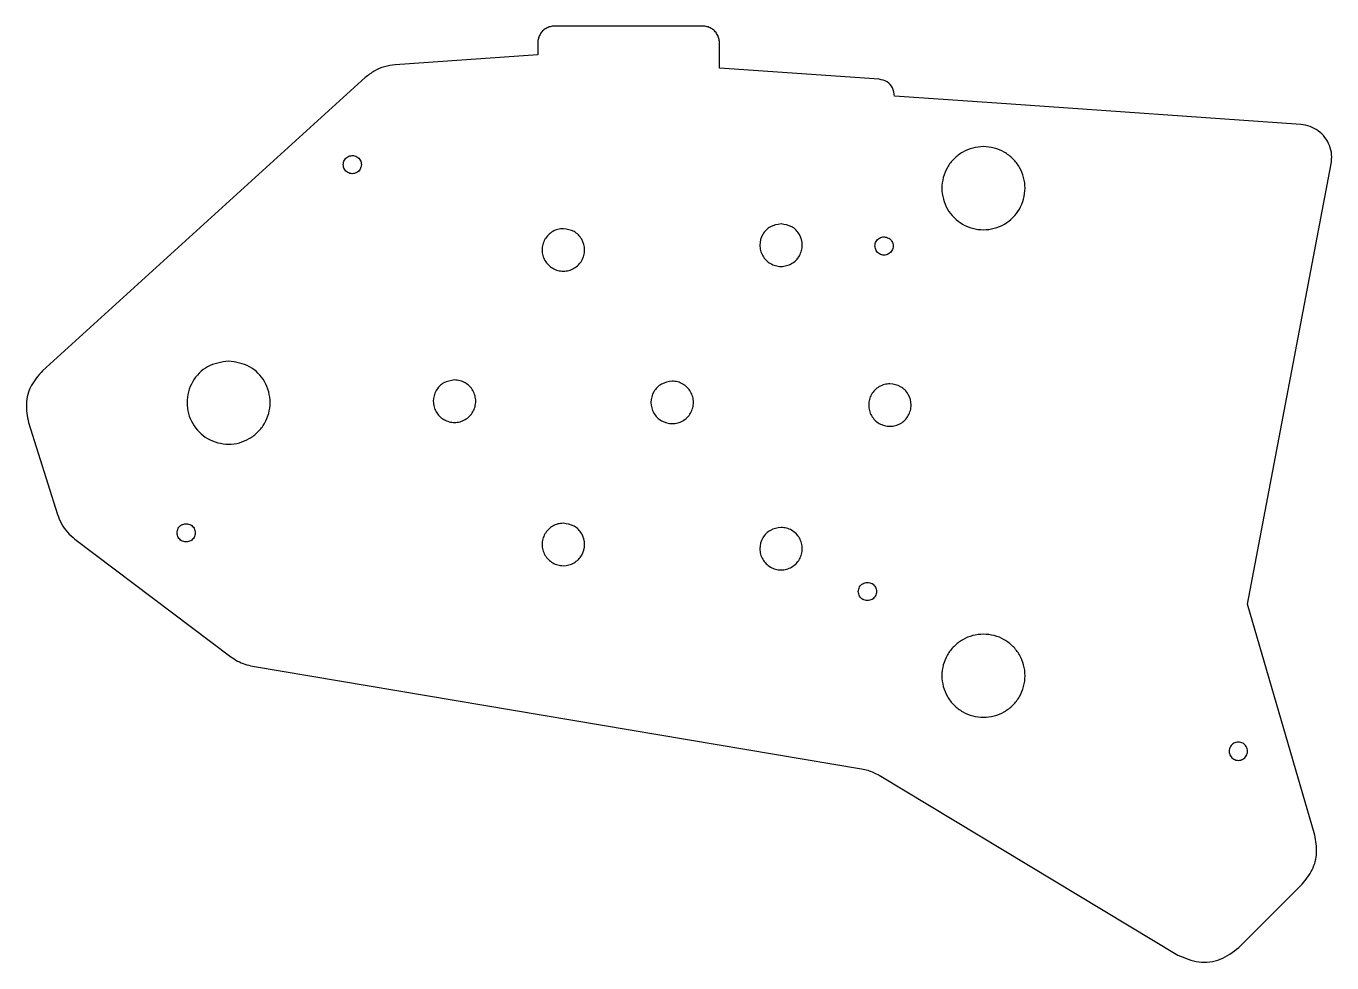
# Model space of a CAD drawing. Extents: x 0 to 157, y 0 to 113.
import ezdxf

# ---------------------------------------------------------------- set-up
doc = ezdxf.new("R2010")
doc.units = 0
doc.layers.add('Bottom_10', color=7, linetype='CONTINUOUS')

msp = doc.modelspace()

# ---------------------------------------------------------------- linework, layer by layer
at = {"layer": 'Bottom_10', "color": 7}
for p, q in [((81.424485, 112.573866), (63.574929, 112.573866)), ((61.574536, 110.573988), (61.574536, 109.109995)), ((83.424881, 107.530763), (83.424881, 110.573988)), ((61.574536, 109.109995), (44.429846, 107.918853)), ((102.624719, 106.189243), (83.424881, 107.530763)), ((40.811463, 106.374761), (2.004529, 71.132985)), ((117.953497, 103.212163), (104.484552, 104.154225)), ((117.954556, 103.212163), (117.953497, 103.212163)), ((153.36583, 100.735829), (117.954556, 103.212163)), ((115.184699, 98.083794), (115.184699, 98.083794)), ((39.259618, 97.014092), (39.259618, 97.014092)), ((146.951751, 43.031859), (157.016771, 95.999167)), ((64.649799, 88.208945), (64.649799, 88.208945)), ((90.836831, 88.782037), (90.836831, 88.782037)), ((103.229874, 87.223992), (103.229874, 87.223992)), ((24.377323, 72.296223), (24.377323, 72.296223)), ((51.556025, 70.012641), (51.556025, 70.012641)), ((77.743057, 69.866914), (77.743057, 69.866914)), ((103.930605, 69.55117), (103.930605, 69.55117)), ((0.315743, 64.890988), (3.788916, 53.849803)), ((19.274792, 52.723774), (19.274792, 52.723774)), ((64.649799, 52.782167), (64.649799, 52.782167)), ((90.836831, 52.277805), (90.836831, 52.277805)), ((5.900932, 50.858255), (24.655859, 36.725783)), ((101.229479, 45.664257), (101.229479, 45.664257)), ((155.032912, 15.282132), (146.951751, 43.031859)), ((115.184699, 39.442929), (115.184699, 39.442929)), ((27.268619, 35.600787), (100.52978, 23.25012)), ((145.839676, 26.463878), (145.839676, 26.463878)), ((102.624743, 22.474972), (138.571902, 0.855104)), ((145.906853, 1.753759), (153.514659, 9.36208))]:
    msp.add_line(p, q, dxfattribs=at)
for points, knots in [([(63.574929, 112.573866), (63.399885, 112.560565), (63.051245, 112.534075), (62.563486, 112.324285), (62.143722, 112.005049), (61.824378, 111.585367), (61.614462, 111.097662), (61.587882, 110.749029), (61.574536, 110.573988)], [0, 0, 0, 0, 0.523595, 1.042856, 1.566451, 2.090046, 2.609307, 3.132902, 3.132902, 3.132902, 3.132902]), ([(83.424881, 110.573988), (83.411535, 110.749029), (83.384955, 111.097662), (83.175039, 111.585368), (82.855694, 112.00505), (82.43593, 112.324285), (81.94817, 112.534075), (81.59953, 112.560566), (81.424485, 112.573866)], [0, 0, 0, 0, 0.523595, 1.042857, 1.566452, 2.090048, 2.609309, 3.132905, 3.132905, 3.132905, 3.132905]), ([(44.429846, 107.918853), (43.98741, 107.858316), (43.105212, 107.737608), (41.858835, 107.205734), (41.161292, 106.652312), (40.811463, 106.374761)], [0, 0, 0, 0, 1.335996, 2.663917, 3.999913, 3.999913, 3.999913, 3.999913]), ([(104.484552, 104.154225), (104.439791, 104.494374), (104.351524, 105.165124), (103.619594, 105.965998), (102.959476, 106.114125), (102.624719, 106.189243)], [0, 0, 0, 0, 1.012609, 1.996795, 3.009404, 3.009404, 3.009404, 3.009404]), ([(157.016771, 95.999167), (157.056693, 96.374809), (157.136157, 97.12252), (156.854319, 98.231227), (156.298601, 99.220987), (155.482959, 100.010402), (154.482556, 100.565252), (153.739257, 100.678789), (153.36583, 100.735829)], [0, 0, 0, 0, 1.125684, 2.24066, 3.366343, 4.492027, 5.607003, 6.732686, 6.732686, 6.732686, 6.732686]), ([(115.184699, 98.083794), (115.622265, 98.050477), (116.493776, 97.984119), (117.713436, 97.459502), (118.761268, 96.661247), (119.564837, 95.612173), (120.069547, 94.392164), (120.302193, 92.650265), (119.715518, 90.463299), (117.802619, 88.554334), (115.184699, 87.845124), (112.566779, 88.554334), (110.65388, 90.463299), (110.067206, 92.650265), (110.299851, 94.392164), (110.804562, 95.612173), (111.60813, 96.661247), (112.655962, 97.459502), (113.875622, 97.984119), (114.747133, 98.050477), (115.184699, 98.083794)], [0, 0, 0, 0, 1.308945, 2.607057, 3.916002, 5.224947, 6.523059, 7.832004, 10.446269, 12.982997, 15.597262, 18.211526, 20.748255, 23.362519, 24.671464, 25.969576, 27.278521, 28.587466, 29.885578, 31.194523, 31.194523, 31.194523, 31.194523]), ([(38.159944, 95.913901), (38.190161, 96.10664), (38.2497, 96.486401), (38.68716, 96.924067), (39.066894, 96.983784), (39.259618, 97.014092)], [0, 0, 0, 0, 0.575101, 1.133146, 1.708247, 1.708247, 1.708247, 1.708247]), ([(40.359811, 95.913901), (40.327882, 95.721705), (40.264959, 95.342946), (39.828431, 94.927922), (39.259877, 94.774238), (38.691323, 94.927922), (38.254796, 95.342946), (38.191873, 95.721705), (38.159944, 95.913901)], [0, 0, 0, 0, 0.571149, 1.125558, 1.696706, 2.267855, 2.822264, 3.393412, 3.393412, 3.393412, 3.393412]), ([(39.259618, 97.014092), (39.355905, 97.006773), (39.547683, 96.992195), (39.815979, 96.876774), (40.046862, 96.701145), (40.222492, 96.470262), (40.337913, 96.201966), (40.352492, 96.010188), (40.359811, 95.913901)], [0, 0, 0, 0, 0.288016, 0.573648, 0.861665, 1.149681, 1.435313, 1.723329, 1.723329, 1.723329, 1.723329]), ([(64.649799, 88.208945), (65.09968, 88.138689), (65.986102, 88.00026), (66.962501, 86.985355), (67.261935, 85.878915), (67.143266, 84.98846), (66.885672, 84.36571), (66.475513, 83.830778), (65.940651, 83.420566), (65.318059, 83.162616), (64.649774, 83.074345), (63.98144, 83.162496), (63.358733, 83.420388), (62.823736, 83.830583), (62.413542, 84.365579), (62.155651, 84.98829), (62.0675, 85.65661), (62.155771, 86.324947), (62.413724, 86.947343), (62.823927, 87.482939), (63.358888, 87.890358), (63.981528, 88.158118), (64.426426, 88.191956), (64.649799, 88.208945)], [0, 0, 0, 0, 1.334465, 2.629357, 3.963823, 4.632023, 5.294692, 5.962892, 6.631092, 7.293762, 7.961962, 8.630247, 9.293001, 9.961286, 10.629571, 11.292325, 11.96061, 12.628809, 13.291479, 13.959678, 14.627877, 15.290546, 15.958745, 15.958745, 15.958745, 15.958745]), ([(90.836831, 88.782037), (91.286712, 88.71178), (92.173134, 88.573351), (93.149533, 87.558447), (93.448967, 86.452007), (93.330297, 85.561552), (93.072703, 84.938802), (92.662545, 84.403871), (92.127682, 83.993656), (91.505092, 83.735719), (90.836831, 83.647402), (90.168571, 83.73572), (89.54598, 83.993657), (89.011119, 84.403872), (88.600961, 84.938803), (88.343367, 85.561552), (88.224698, 86.452006), (88.524131, 87.558446), (89.500529, 88.57335), (90.38695, 88.71178), (90.836831, 88.782037)], [0, 0, 0, 0, 1.334465, 2.629357, 3.963823, 4.632022, 5.294692, 5.962892, 6.631091, 7.293761, 7.961961, 8.63016, 9.292829, 9.961028, 10.629227, 11.291897, 11.960096, 13.29456, 14.589452, 15.923916, 15.923916, 15.923916, 15.923916]), ([(102.129681, 86.123801), (102.137001, 86.220088), (102.151579, 86.411866), (102.267001, 86.680162), (102.44263, 86.911045), (102.673513, 87.086674), (102.941809, 87.202095), (103.133587, 87.216673), (103.229874, 87.223992)], [0, 0, 0, 0, 0.288016, 0.573648, 0.861665, 1.149681, 1.435313, 1.723329, 1.723329, 1.723329, 1.723329]), ([(103.229874, 87.223992), (103.422599, 87.193684), (103.802332, 87.133967), (104.239793, 86.696301), (104.299331, 86.31654), (104.329549, 86.123801)], [0, 0, 0, 0, 0.575101, 1.133146, 1.708247, 1.708247, 1.708247, 1.708247]), ([(104.329549, 86.123801), (104.297619, 85.931605), (104.234696, 85.552846), (103.798169, 85.137822), (103.229615, 84.984138), (102.661061, 85.137822), (102.224534, 85.552846), (102.161611, 85.931605), (102.129681, 86.123801)], [0, 0, 0, 0, 0.571149, 1.125558, 1.696706, 2.267855, 2.822264, 3.393412, 3.393412, 3.393412, 3.393412]), ([(24.377323, 72.296223), (25.258677, 72.158681), (26.995243, 71.887677), (28.908141, 69.899524), (29.494817, 67.731979), (29.262167, 65.987618), (28.757471, 64.767744), (27.95385, 63.71997), (26.906215, 62.916384), (25.685825, 62.411687), (23.94405, 62.178991), (21.757031, 62.766037), (19.848056, 64.677426), (19.138966, 67.301018), (19.847694, 69.897531), (21.759429, 71.887928), (23.49598, 72.158766), (24.377323, 72.296223)], [0, 0, 0, 0, 2.614265, 5.150993, 7.765258, 9.074203, 10.372314, 11.681259, 12.990204, 14.288316, 15.597261, 18.211525, 20.748254, 23.362519, 25.976613, 28.513184, 31.127278, 31.127278, 31.127278, 31.127278]), ([(2.004529, 71.132985), (1.500037, 70.557934), (0.499484, 69.417443), (-0.119024, 67.131349), (0.170009, 65.641958), (0.315743, 64.890988)], [0, 0, 0, 0, 2.27545, 4.512875, 6.788325, 6.788325, 6.788325, 6.788325]), ([(51.556025, 70.012641), (51.779399, 69.995652), (52.224297, 69.961815), (52.846938, 69.694055), (53.3819, 69.286635), (53.792103, 68.751039), (54.050056, 68.128642), (54.138326, 67.460304), (54.050176, 66.791984), (53.792284, 66.169273), (53.38209, 65.634276), (52.847092, 65.224081), (52.224384, 64.96619), (51.556051, 64.878039), (50.887765, 64.966311), (50.265174, 65.224261), (49.730312, 65.634473), (49.320155, 66.169405), (49.062561, 66.792154), (48.943892, 67.682609), (49.243324, 68.789049), (50.219722, 69.803954), (51.106144, 69.942384), (51.556025, 70.012641)], [0, 0, 0, 0, 0.6682, 1.33087, 1.99907, 2.66727, 3.32994, 3.998139, 4.666425, 5.329179, 5.997465, 6.665751, 7.328505, 7.99679, 8.66499, 9.327659, 9.995859, 10.664058, 11.326728, 11.994927, 13.329392, 14.624284, 15.958749, 15.958749, 15.958749, 15.958749]), ([(77.743057, 69.866914), (77.966431, 69.849925), (78.411329, 69.816087), (79.03397, 69.548327), (79.56893, 69.140908), (79.979138, 68.605311), (80.237077, 67.982916), (80.325394, 67.314602), (80.237075, 66.646356), (79.979142, 66.023762), (79.568908, 65.488901), (79.034048, 65.078742), (78.411035, 64.821153), (77.521901, 64.702459), (76.405518, 65.002082), (75.431046, 65.977711), (75.068882, 67.316928), (75.430754, 68.642394), (76.406653, 69.658464), (77.293142, 69.796737), (77.743057, 69.866914)], [0, 0, 0, 0, 0.6682, 1.33087, 1.999069, 2.667269, 3.329939, 3.998139, 4.666338, 5.329008, 5.997207, 6.665406, 7.328076, 7.996275, 9.330739, 10.62563, 11.960094, 13.294559, 14.58945, 15.923915, 15.923915, 15.923915, 15.923915]), ([(103.930605, 69.55117), (104.380487, 69.480914), (105.266909, 69.342486), (106.243309, 68.32758), (106.54274, 67.221139), (106.424072, 66.330683), (106.166478, 65.707934), (105.75632, 65.173001), (105.221457, 64.76279), (104.598865, 64.504839), (103.93058, 64.416569), (103.262246, 64.50472), (102.639538, 64.762612), (102.104541, 65.172806), (101.694348, 65.707803), (101.436456, 66.330514), (101.348306, 66.998834), (101.436576, 67.667171), (101.694528, 68.289568), (102.104731, 68.825165), (102.639693, 69.232584), (103.262333, 69.500344), (103.707231, 69.534182), (103.930605, 69.55117)], [0, 0, 0, 0, 1.334466, 2.629359, 3.963825, 4.632025, 5.294695, 5.962895, 6.631095, 7.293765, 7.961965, 8.630251, 9.293004, 9.96129, 10.629575, 11.292329, 11.960614, 12.628814, 13.291483, 13.959683, 14.627882, 15.290552, 15.958752, 15.958752, 15.958752, 15.958752]), ([(3.788916, 53.849803), (3.937443, 53.462891), (4.233722, 52.69109), (4.957951, 51.665261), (5.586056, 51.127727), (5.900932, 50.858255)], [0, 0, 0, 0, 1.240395, 2.474305, 3.7147, 3.7147, 3.7147, 3.7147]), ([(18.174601, 51.624099), (18.204909, 51.816824), (18.264626, 52.196557), (18.702292, 52.634018), (19.082054, 52.693556), (19.274792, 52.723774)], [0, 0, 0, 0, 0.575101, 1.133146, 1.708247, 1.708247, 1.708247, 1.708247]), ([(19.274792, 52.723774), (19.467458, 52.693484), (19.84708, 52.633803), (20.284495, 52.196387), (20.344177, 51.816765), (20.374467, 51.624099)], [0, 0, 0, 0, 0.57493, 1.132818, 1.707747, 1.707747, 1.707747, 1.707747]), ([(64.649799, 52.782167), (65.099715, 52.711991), (65.986204, 52.57372), (66.962104, 51.557651), (67.323977, 50.232184), (66.961814, 48.892965), (65.98734, 47.917334), (64.870955, 47.617712), (63.981821, 47.736407), (63.358808, 47.993997), (62.823948, 48.404156), (62.413714, 48.939017), (62.155783, 49.561612), (62.067465, 50.229858), (62.155782, 50.898171), (62.413721, 51.520566), (62.823928, 52.056162), (63.358888, 52.463581), (63.981528, 52.731341), (64.426426, 52.765178), (64.649799, 52.782167)], [0, 0, 0, 0, 1.334465, 2.629357, 3.963822, 5.298288, 6.59318, 7.927646, 8.595846, 9.258515, 9.926715, 10.594914, 11.257584, 11.925783, 12.593982, 13.256651, 13.92485, 14.593049, 15.255719, 15.923918, 15.923918, 15.923918, 15.923918]), ([(90.836831, 52.277805), (91.060204, 52.260817), (91.505103, 52.226979), (92.127743, 51.95922), (92.662704, 51.551801), (93.072908, 51.016205), (93.330861, 50.393809), (93.419132, 49.725471), (93.330981, 49.057152), (93.07309, 48.43444), (92.662895, 47.899443), (92.127898, 47.489249), (91.50519, 47.231357), (90.836856, 47.143206), (90.168571, 47.231478), (89.54598, 47.489429), (89.011118, 47.89964), (88.600961, 48.434573), (88.343367, 49.057321), (88.224698, 49.947776), (88.524132, 51.054215), (89.500529, 52.069119), (90.38695, 52.207549), (90.836831, 52.277805)], [0, 0, 0, 0, 0.668199, 1.330869, 1.999068, 2.667268, 3.329937, 3.998137, 4.666422, 5.329176, 5.997462, 6.665748, 7.328502, 7.996787, 8.664987, 9.327656, 9.995856, 10.664055, 11.326725, 11.994924, 13.329388, 14.624279, 15.958743, 15.958743, 15.958743, 15.958743]), ([(20.374467, 51.624099), (20.342526, 51.431915), (20.27958, 51.05318), (19.84306, 50.638194), (19.274534, 50.484526), (18.706008, 50.638194), (18.269488, 51.05318), (18.206542, 51.431915), (18.174601, 51.624099)], [0, 0, 0, 0, 0.571121, 1.125504, 1.696625, 2.267746, 2.822129, 3.39325, 3.39325, 3.39325, 3.39325]), ([(100.129804, 44.564064), (100.160022, 44.756802), (100.21956, 45.136564), (100.657021, 45.574231), (101.036754, 45.633949), (101.229479, 45.664257)], [0, 0, 0, 0, 0.575101, 1.133147, 1.708249, 1.708249, 1.708249, 1.708249]), ([(101.229479, 45.664257), (101.325766, 45.656937), (101.517544, 45.642359), (101.78584, 45.526937), (102.016722, 45.351308), (102.192351, 45.120425), (102.307772, 44.852129), (102.32235, 44.660351), (102.329669, 44.564064)], [0, 0, 0, 0, 0.288016, 0.573648, 0.861664, 1.149681, 1.435312, 1.723329, 1.723329, 1.723329, 1.723329]), ([(102.329669, 44.564064), (102.297723, 44.371885), (102.234768, 43.993159), (101.798251, 43.57819), (101.229737, 43.424528), (100.661222, 43.57819), (100.224706, 43.993159), (100.16175, 44.371885), (100.129804, 44.564064)], [0, 0, 0, 0, 0.571109, 1.125481, 1.69659, 2.267699, 2.822071, 3.39318, 3.39318, 3.39318, 3.39318]), ([(115.184699, 39.442929), (115.622266, 39.409613), (116.493777, 39.343256), (117.713428, 38.818626), (118.761294, 38.020424), (119.564737, 36.971154), (120.069913, 35.751877), (120.242649, 34.442698), (120.069914, 33.133646), (119.564738, 31.913988), (118.761295, 30.866124), (117.713429, 30.062681), (116.493778, 29.557504), (115.184699, 29.38477), (113.87562, 29.557504), (112.655969, 30.062681), (111.608103, 30.866124), (110.80466, 31.913988), (110.299484, 33.133646), (110.126749, 34.442698), (110.299485, 35.751877), (110.804661, 36.971154), (111.608104, 38.020424), (112.65597, 38.818626), (113.875621, 39.343256), (114.747132, 39.409613), (115.184699, 39.442929)], [0, 0, 0, 0, 1.308945, 2.607056, 3.916001, 5.224946, 6.523057, 7.832002, 9.140947, 10.439059, 11.748004, 13.056949, 14.355061, 15.664006, 16.972951, 18.271063, 19.580008, 20.888953, 22.187065, 23.49601, 24.804955, 26.103067, 27.412011, 28.720956, 30.019068, 31.328012, 31.328012, 31.328012, 31.328012]), ([(24.655859, 36.725783), (24.919936, 36.54585), (25.447261, 36.186551), (26.333034, 35.805158), (26.956431, 35.668982), (27.268619, 35.600787)], [0, 0, 0, 0, 0.957323, 1.911639, 2.868962, 2.868962, 2.868962, 2.868962]), ([(145.839676, 26.463878), (146.033578, 26.433683), (146.415633, 26.374189), (146.836316, 25.936399), (146.992387, 25.365173), (146.836449, 24.787855), (146.415763, 24.367494), (145.839676, 24.211495), (145.263588, 24.367494), (144.842902, 24.787855), (144.686964, 25.365173), (144.843035, 25.936399), (145.263718, 26.374189), (145.645773, 26.433683), (145.839676, 26.463878)], [0, 0, 0, 0, 0.5751, 1.133146, 1.708246, 2.28349, 2.841673, 3.416918, 3.992163, 4.550345, 5.12559, 5.70069, 6.258736, 6.833836, 6.833836, 6.833836, 6.833836]), ([(100.52978, 23.25012), (100.774432, 23.199362), (101.263263, 23.097945), (101.968859, 22.836871), (102.405974, 22.595683), (102.624743, 22.474972)], [0, 0, 0, 0, 0.748954, 1.496462, 2.245416, 2.245416, 2.245416, 2.245416]), ([(153.514659, 9.36208), (153.965363, 9.920473), (154.860072, 11.028957), (155.410057, 13.173489), (155.159253, 14.57575), (155.032912, 15.282132)], [0, 0, 0, 0, 2.136824, 4.24188, 6.378704, 6.378704, 6.378704, 6.378704]), ([(138.571902, 0.855104), (139.392406, 0.498723), (141.015286, -0.206164), (143.791938, 0.134022), (145.196651, 1.209841), (145.906853, 1.753759)], [0, 0, 0, 0, 2.651735, 5.244882, 7.896617, 7.896617, 7.896617, 7.896617])]:
    msp.add_open_spline(points, degree=3, knots=knots, dxfattribs=at)

doc.saveas('drawing.dxf')
